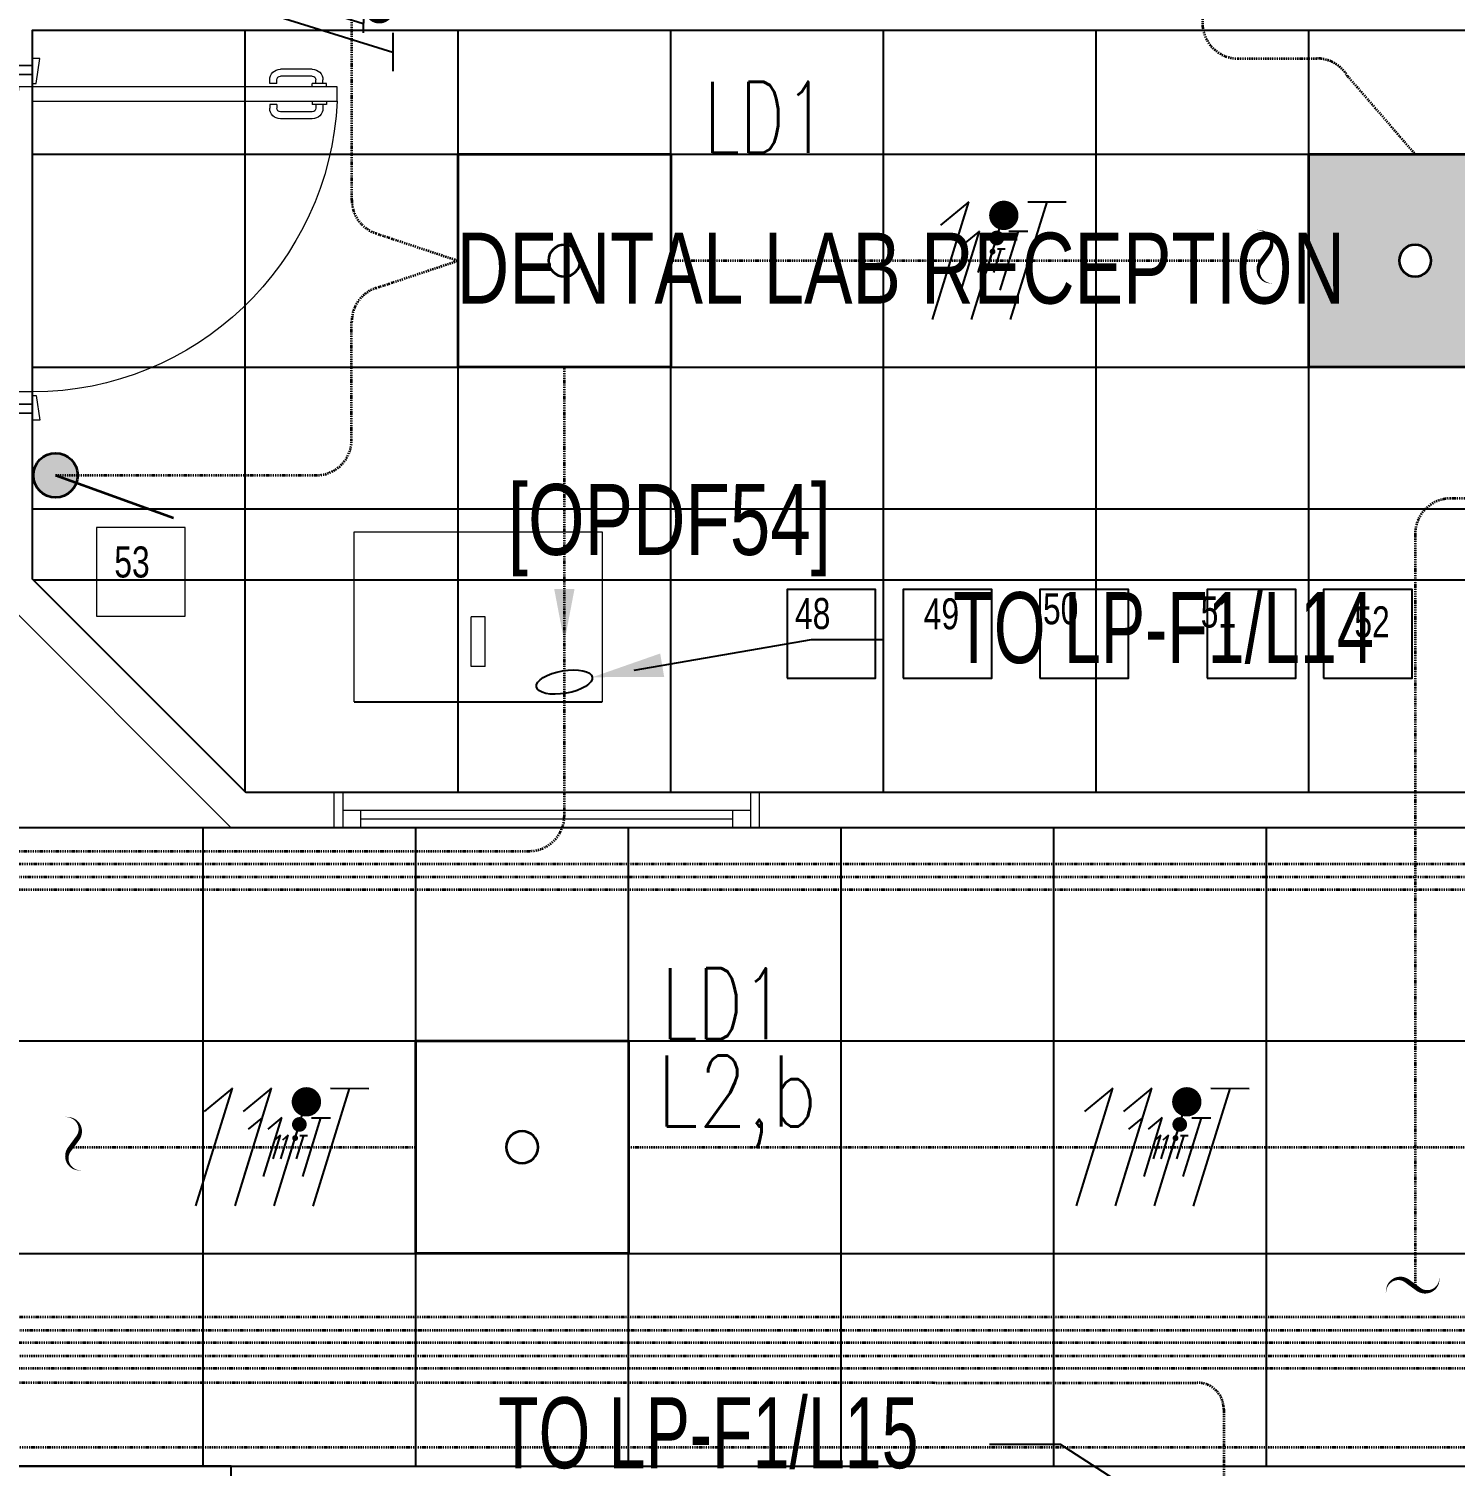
# Model space of a CAD drawing. Extents: x -12260 to 184725, y -29287 to 19916.
# Drawn here: x 25205 to 29229, y -2710 to 1344 of the extents above; entities that cross this region are included whole.
import ezdxf
from ezdxf import colors
from ezdxf.entities.mleader import LeaderData, LeaderLine
from ezdxf.enums import TextEntityAlignment as Align
from ezdxf.math import Vec2, Vec3

# ---------------------------------------------------------------- set-up
doc = ezdxf.new("R2010")
doc.units = 0
doc.header["$LTSCALE"] = 0.25
doc.linetypes.add('DASHDOT', pattern=[25.4, 12.7, -6.35, 0, -6.35])
for name, color, linetype, lineweight in [('01-First Floor-FUR$0$72_EGR_BASE_TEXT', 252, 'Continuous', 5), ('01-First Floor-FUR$0$72_EGR_EQP_TAG', 142, 'Continuous', 5), ('01-First Floor-FUR$0$Aluminum', 251, 'Continuous', 5), ('01-First Floor-FUR$0$LOADING', 253, 'Continuous', 5), ('01-First Floor-FUR$0$Walls', 251, 'Continuous', 5), ('01-First Floor-FUR$0$Wooden Joinery', 251, 'Continuous', 5), ('E-LITE-CIRC', 6, 'Continuous', 25), ('E-LITE-CIRC-NUMB', 6, 'Continuous', 25), ('E-LITE-CLNG', 150, 'Continuous', 35), ('E-LITE-CLNG-CNDT', 6, 'DASHDOT', 35), ('E-LITE-CLNG-CNDT @ 100', 6, 'DASHDOT', 35), ('E-LITE-CTRL', 6, 'Continuous', 25), ('E-LITE-IDEN', 6, 'Continuous', 25), ('E-LITE-SWCH @ 100', 3, 'Continuous', 35), ('E-LITE-TEXT', 6, 'Continuous', 25), ('E-POWR-WIRE', 6, 'Continuous', 25), ('E-POWR-WIRE @ 100', 6, 'Continuous', 25), ('E-POWR-WIRE @ 20', 6, 'Continuous', 25), ('E-POWR-WIRE @ 50', 6, 'Continuous', 25)]:
    doc.layers.add(name, color=color, linetype=linetype, lineweight=lineweight)
doc.layers.add('01-First Floor-FUR$0$FALSE CEILING', color=251, linetype='Continuous')
doc.layers.add('E-LIGHTING CONDUIT', color=6, linetype='Continuous')
doc.styles.add('01-First Floor-FUR$0$X3G_ENTITY_257CFD', font='swisscl.ttf', dxfattribs={"height": 200})
doc.styles.add('01-First Floor-FUR$0$X3G_ENTITY_9EC9', font='swisscl.ttf', dxfattribs={"height": 0.2})
doc.styles.add('01-First Floor-FUR$0$X3G_ENTITY_9F38', font='swisscl.ttf', dxfattribs={"height": 0.2})
doc.styles.add('DC_Elc_Romans', font='elc_romans.shx', dxfattribs={"width": 0.7})
doc.styles.add('DC_SIMPLEX', font='SIMPLEX.shx', dxfattribs={"width": 0.7})

# ---------------------------------------------------------------- blocks, each defined once
blk = doc.blocks.new('CD-CUT')
at = {"linetype": 'Continuous'}
blk.add_lwpolyline([(-30.4, 100, 0, 1.75, 0), (-13.9, 97.3, 1.75, 17.5, -0.545095), (15.4, 21.1, 17.5, 17.5, 0), (-15.4, -21.1, 17.5, 1.75, 0.545095), (13.9, -97.3, 1.75, 0, 0), (30.4, -100, 0, 0, 0)], format="xyseb", dxfattribs=at)
blk = doc.blocks.new('*U34')
blk.add_hatch(color=256).paths.add_polyline_path([(-0.625, 0.625, 1), (-0.625, -0.625, 1)])
blk.add_line((-0.625, 0), (-3.947, 1.2))
blk.add_circle((-0.625, 0), 0.625)
at = {"layer": 'E-LITE-CTRL', "style": 'DC_SIMPLEX', "width": 0.7, "flags": 8}
blk.add_attdef('CONTROL', (-26.627, -10.116), '', height=2, rotation=360, dxfattribs=at)
at = {"layer": 'E-LITE-IDEN', "style": 'DC_SIMPLEX', "width": 0.7, "flags": 8}
blk.add_attdef('TYPE', text='', height=2, rotation=360, dxfattribs=at).set_placement((-31.991, -10.116), align=Align.RIGHT)
blk = doc.blocks.new('*U17')
blk.add_hatch(color=256).paths.add_polyline_path([(-0.287, 0), (0, -1.5), (0.287, 0)])
blk = doc.blocks.new('DC_Arrow-ArrowEllipse')
at = {"color": 0}
blk.add_ellipse((0, 0), major_axis=(0.4, 0), ratio=0.4, dxfattribs=at)
at = {"color": 0, "ltscale": 0.5}
blk.add_solid([(-1.4, 0.167), (-0.4, 0), (-1.4, -0.167)], dxfattribs=at)
blk = doc.blocks.new('*U24')
blk.add_lwpolyline([(-300, 300), (-300, -300), (300, -300), (300, 300)], close=True)
blk.add_circle((0, 0), 45)
at = {"layer": 'E-LITE-CIRC-NUMB', "style": 'DC_SIMPLEX', "width": 0.7, "flags": 8}
blk.add_attdef('CIRCUIT', text='', height=200, rotation=0, dxfattribs=at).set_placement((-473.9, 300), align=Align.RIGHT)
at = {"layer": 'E-LITE-CTRL', "style": 'DC_SIMPLEX', "width": 0.7, "flags": 8}
blk.add_attdef('CONTROL', (1118.9, -935), '', height=200, rotation=360, dxfattribs=at)
at = {"layer": 'E-LITE-IDEN', "style": 'DC_SIMPLEX', "width": 0.7, "flags": 8}
blk.add_attdef('TYPE', (460.4, 457.6), '', height=200, rotation=360, dxfattribs=at)
blk = doc.blocks.new('*U236')
h = blk.add_hatch(color=254)
h.dxf.hatch_style = 1
h.paths.add_polyline_path([(-300, 300), (-300, -300), (300, -300), (300, 300)])
edge = h.paths.add_edge_path(flags=16)
edge.add_arc((0, 0), 45, 0, 360)
blk.add_lwpolyline([(-300, 300), (-300, -300), (300, -300), (300, 300)], close=True)
blk.add_circle((0, 0), 45)
at = {"layer": 'E-LITE-CIRC-NUMB', "style": 'DC_SIMPLEX', "width": 0.7, "flags": 8}
blk.add_attdef('CIRCUIT', text='', height=200, rotation=0, dxfattribs=at).set_placement((-473.9, 300), align=Align.RIGHT)
at = {"layer": 'E-LITE-CTRL', "style": 'DC_SIMPLEX', "width": 0.7, "flags": 8}
blk.add_attdef('CONTROL', (1118.9, -935), '', height=200, rotation=360, dxfattribs=at)
at = {"layer": 'E-LITE-IDEN', "style": 'DC_SIMPLEX', "width": 0.7, "flags": 8}
blk.add_attdef('TYPE', (460.4, 457.6), '', height=200, rotation=360, dxfattribs=at)
blk = doc.blocks.new('*U41')
for p, q in [((-2.719, -1.655), (-1.689, 1.665)), ((-1.689, 1.665), (-2.491, 1.006)), ((-1.617, -1.658), (-0.587, 1.663)), ((-0.587, 1.663), (-1.389, 1.004)), ((-0.515, -1.66), (0.515, 1.66)), ((0.587, -1.663), (1.617, 1.658)), ((1.078, 1.659), (2.157, 1.657))]:
    blk.add_line(p, q)
at = {"const_width": 0.414}
blk.add_lwpolyline([(0.19, 1.278, 1), (0.604, 1.277, 1)], format="xyb", close=True, dxfattribs=at)
blk = doc.blocks.new('*U699')
at = {"layer": 'E-POWR-WIRE @ 100', "xscale": 100, "yscale": 100, "zscale": 100}
blk.add_blockref('*U41', (25948.2, -1810, 0), dxfattribs=at)
at = {"layer": 'E-POWR-WIRE @ 20', "xscale": 20, "yscale": 20, "zscale": 20}
blk.add_blockref('*U41', (25948.2, -1810, 0), dxfattribs=at)
at = {"layer": 'E-POWR-WIRE @ 50', "xscale": 50, "yscale": 50, "zscale": 50}
blk.add_blockref('*U41', (25948.2, -1810, 0), dxfattribs=at)
blk = doc.blocks.new('*U700')
at = {"layer": 'E-POWR-WIRE @ 100', "xscale": 100, "yscale": 100, "zscale": 100}
blk.add_blockref('*U41', (28431.8, -1810, 0), dxfattribs=at)
at = {"layer": 'E-POWR-WIRE @ 20', "xscale": 20, "yscale": 20, "zscale": 20}
blk.add_blockref('*U41', (28431.8, -1810, 0), dxfattribs=at)
at = {"layer": 'E-POWR-WIRE @ 50', "xscale": 50, "yscale": 50, "zscale": 50}
blk.add_blockref('*U41', (28431.8, -1810, 0), dxfattribs=at)
blk = doc.blocks.new('*U43')
for p, q in [((-1.658, 1.617), (1.663, 0.587)), ((-1.66, 0.515), (1.66, -0.515)), ((-1.663, -0.587), (1.658, -1.617)), ((1.659, -1.078), (1.657, -2.157))]:
    blk.add_line(p, q)
at = {"const_width": 0.414}
blk.add_lwpolyline([(1.278, -0.19, 1), (1.277, -0.604, 1)], format="xyb", close=True, dxfattribs=at)
blk = doc.blocks.new('*U764')
at = {"layer": 'E-POWR-WIRE @ 100', "xscale": 100, "yscale": 100, "zscale": 100}
blk.add_blockref('*U43', (26065.6, 1440, -0.1), dxfattribs=at)
at = {"layer": 'E-POWR-WIRE @ 20', "xscale": 20, "yscale": 20, "zscale": 20}
blk.add_blockref('*U43', (26065.6, 1440, -0.1), dxfattribs=at)
at = {"layer": 'E-POWR-WIRE @ 50', "xscale": 50, "yscale": 50, "zscale": 50}
blk.add_blockref('*U43', (26065.6, 1440, -0.1), dxfattribs=at)
blk = doc.blocks.new('*U39')
for p, q in [((-1.617, -1.658), (-0.587, 1.663)), ((-0.587, 1.663), (-1.389, 1.004)), ((-0.515, -1.66), (0.515, 1.66)), ((0.587, -1.663), (1.617, 1.658)), ((1.078, 1.659), (2.157, 1.657))]:
    blk.add_line(p, q)
at = {"const_width": 0.414}
blk.add_lwpolyline([(0.19, 1.278, 1), (0.604, 1.277, 1)], format="xyb", close=True, dxfattribs=at)
blk = doc.blocks.new('*U898')
at = {"layer": 'E-POWR-WIRE @ 100', "xscale": 100, "yscale": 100, "zscale": 100}
blk.add_blockref('*U39', (27915.6, 690), dxfattribs=at)
at = {"layer": 'E-POWR-WIRE @ 20', "xscale": 20, "yscale": 20, "zscale": 20}
blk.add_blockref('*U39', (27915.6, 690), dxfattribs=at)
at = {"layer": 'E-POWR-WIRE @ 50', "xscale": 50, "yscale": 50, "zscale": 50}
blk.add_blockref('*U39', (27915.6, 690), dxfattribs=at)
blk = doc.blocks.new('01-First Floor-FUR$0$A$C72370EFE')
at = {"layer": '01-First Floor-FUR$0$Wooden Joinery'}
for p, q in [((-0.01, -0.04), (-0.02, -0.04)), ((-0.01, -0.03), (-0.01, -0.07)), ((0, -0.03), (-0.01, -0.03)), ((0.04, -0.03), (0.05, -0.03)), ((0.05, -0.03), (0.05, -0.07)), ((0.05, -0.04), (0.06, -0.04)), ((-0.05, -0.07), (-0.05, -0.16)), ((-0.03, -0.07), (-0.03, -0.16)), ((-0.01, -0.06), (-0.02, -0.06)), ((0, -0.07), (-0.01, -0.07)), ((0.04, -0.07), (0.05, -0.07)), ((0.05, -0.06), (0.06, -0.06)), ((0.07, -0.07), (0.07, -0.16)), ((0.09, -0.07), (0.09, -0.16)), ((-0.01, -0.17), (-0.02, -0.17)), ((-0.01, -0.19), (-0.02, -0.19)), ((-0.01, -0.17), (-0.01, -0.19)), ((0.05, -0.17), (0.06, -0.17)), ((0.05, -0.17), (0.05, -0.19)), ((0.05, -0.19), (0.06, -0.19))]:
    blk.add_line(p, q, dxfattribs=at)
for centre, radius, start, end in [((-0.02, -0.07), 0.03, 90, 180), ((0.06, -0.07), 0.03, 0, 90), ((-0.02, -0.07), 0.01, 90, 180), ((0.06, -0.07), 0.01, 0, 90), ((-0.02, -0.16), 0.03, 180, 270), ((-0.02, -0.16), 0.01, 180, 270), ((0.06, -0.16), 0.01, 270, 0), ((0.06, -0.16), 0.03, 270, 0)]:
    blk.add_arc(centre, radius, start, end, dxfattribs=at)
blk = doc.blocks.new('01-First Floor-FUR$0$A$C5DAD61B4')
at = {"layer": '01-First Floor-FUR$0$Wooden Joinery'}
for points in [[(80, 959.1), (80, 969.1), (10, 979.1), (10, 959.1)], [(940, 959.1), (940, 969.1), (1010, 979.1), (1010, 959.1)], [(70, 859.1), (70, 849.1), (0, 839.1), (0, 859.1)], [(120, 859.1), (120, 0), (80, 0), (80, 859.1)], [(950, 859.1), (950, 849.1), (1020, 839.1), (1020, 859.1)]]:
    blk.add_lwpolyline(points, close=True, dxfattribs=at)
for points in [[(45, 859.1), (45, 959.1), (20, 959.1), (20, 859.1), (45, 859.1)], [(45, 859.1), (80, 859.1), (80, 899.1), (90, 899.1), (90, 959.1), (45, 959.1), (45, 859.1)], [(975, 859.1), (940, 859.1), (940, 899.1), (930, 899.1), (930, 959.1), (975, 959.1), (975, 859.1)], [(975, 859.1), (975, 959.1), (1000, 959.1), (1000, 859.1), (975, 859.1)]]:
    blk.add_lwpolyline(points, dxfattribs=at)
blk.add_arc((80, 859.1), 860, 272.666, 0, dxfattribs=at)
at = {"layer": '01-First Floor-FUR$0$Wooden Joinery', "xscale": 999.9999999998854, "yscale": 999.9999999998854, "zscale": 999.9999999998854, "rotation": 180}
blk.add_blockref('01-First Floor-FUR$0$A$C72370EFE', (120, 0), dxfattribs=at)
blk = doc.blocks.new('01-First Floor-FUR$0$3-Wall-hung vitreous china basin -  Khroma - 327651xx0 - 327651000 White-4272088-4-Second Floor Level')
at = {"layer": '01-First Floor-FUR$0$LOADING'}
for p, q in [((475, 489.5), (-225, 489.5)), ((-225, 489.5), (-225, 10)), ((475, 10), (475, 489.5)), ((105, 250), (145, 250)), ((105, 110), (105, 250)), ((145, 110), (145, 250)), ((105, 110), (145, 110))]:
    blk.add_line(p, q, dxfattribs=at)
blk = doc.blocks.new('01-First Floor-FUR$0$A$C37be4daf')
at = {"layer": '01-First Floor-FUR$0$Aluminum'}
for p, q in [((1416, 598.2), (216, 598.2)), ((241, 498.2), (241, 598.2)), ((291, 548.2), (291, 598.2)), ((291, 573.2), (1341, 573.2)), ((1341, 548.2), (1341, 598.2)), ((1391, 498.2), (1391, 598.2)), ((1391, 548.2), (241, 548.2)), ((1416, 498.2), (216, 498.2))]:
    blk.add_line(p, q, dxfattribs=at)
at = {"layer": '01-First Floor-FUR$0$Walls'}
for p, q in [((216, 498.2), (216, 598.2)), ((1416, 498.2), (1416, 598.2))]:
    blk.add_line(p, q, dxfattribs=at)
blk = doc.blocks.new('01-First Floor-FUR')
at = {"layer": '01-First Floor-FUR$0$FALSE CEILING', "linetype": 'Continuous'}
for p, q in [((25815.6, -808.1), (25815.6, 1340)), ((26415.6, -810), (26415.6, 1340)), ((27015.6, -810), (27015.6, 1340)), ((27615.6, -810), (27615.6, 1340)), ((28215.6, -810), (28215.6, 1340)), ((28815.6, -810), (28815.6, 1340)), ((25215.6, 990), (32976, 990)), ((25215.6, 390), (32976, 390)), ((25217.4, -210), (32976, -210)), ((25696.4, -2710), (25696.4, -910)), ((26296.4, -2710), (26296.4, -910)), ((26896.4, -2710), (26896.4, -910)), ((27496.4, -2710), (27496.4, -910)), ((28096.4, -2710), (28096.4, -910)), ((28696.4, -2710), (28696.4, -910)), ((8296.4, -1510), (48976, -1510)), ((8296.4, -2110), (48976, -2110))]:
    blk.add_line(p, q, dxfattribs=at)
at = {"layer": '01-First Floor-FUR$0$FALSE CEILING'}
for p, q in [((25215.6, -10, -0.1), (32176, -10, -0.1)), ((26122.4, -554.1, -0.2), (26822.4, -554.1, -0.2))]:
    blk.add_line(p, q, dxfattribs=at)
for points in [[(25817.4, -810), (25215.6, -208.1), (25215.6, 1340), (32976, 1340), (32976, -810), (25817.4, -810)], [(48976, -910), (8296.4, -910), (8296.4, -2710), (48976, -2710), (48976, -910)]]:
    blk.add_lwpolyline(points, dxfattribs=at)
at = {"layer": '01-First Floor-FUR$0$FALSE CEILING', "elevation": -0.2}
for points in [[(27343.7, -487), (27593.7, -487), (27593.7, -237), (27343.7, -237)], [(27671.5, -487), (27921.5, -487), (27921.5, -237), (27671.5, -237)], [(28056.6, -487), (28306.6, -487), (28306.6, -237), (28056.6, -237)], [(28529.2, -487), (28779.2, -487), (28779.2, -237), (28529.2, -237)], [(28857, -487), (29107, -487), (29107, -237), (28857, -237)]]:
    blk.add_lwpolyline(points, close=True, dxfattribs=at)
at = {"layer": '01-First Floor-FUR$0$FALSE CEILING'}
blk.add_lwpolyline([(23976, -12830), (25776, -12830), (25776, -2710), (23976, -2710)], close=True, dxfattribs=at)
at = {"layer": '01-First Floor-FUR$0$LOADING'}
for p, q in [((25215.6, -10, -0.1), (32176, -10, -0.1)), ((26122.4, -554.1, -0.2), (26822.4, -554.1, -0.2))]:
    blk.add_line(p, q, dxfattribs=at)
at = {"layer": '01-First Floor-FUR$0$LOADING', "elevation": -0.2}
for points in [[(25396.2, -312.8), (25646.2, -312.8), (25646.2, -62.8), (25396.2, -62.8)], [(27343.7, -487), (27593.7, -487), (27593.7, -237), (27343.7, -237)], [(27671.5, -487), (27921.5, -487), (27921.5, -237), (27671.5, -237)], [(28056.6, -487), (28306.6, -487), (28306.6, -237), (28056.6, -237)], [(28529.2, -487), (28779.2, -487), (28779.2, -237), (28529.2, -237)], [(28857, -487), (29107, -487), (29107, -237), (28857, -237)]]:
    blk.add_lwpolyline(points, close=True, dxfattribs=at)
at = {"layer": '01-First Floor-FUR$0$Walls'}
for p, q in [((25215.6, 1240), (25215.6, 1340)), ((25215.6, 1340), (32976, 1340)), ((25215.6, 1240), (25115.6, 1240)), ((25215.6, 260), (25115.6, 260)), ((25215.6, -208.1), (25215.6, 260)), ((25215.6, -208.1), (25817.4, -810)), ((25115.6, -249.6), (25776, -910)), ((32976, -810), (25817.4, -810)), ((33076, -910), (25776, -910)), ((25776, -2710), (25776, -5730)), ((25776, -2710), (33076, -2710))]:
    blk.add_line(p, q, dxfattribs=at)
at = {"rotation": 180}
blk.add_blockref('01-First Floor-FUR$0$A$C37be4daf', (27481.4, -311.8), dxfattribs=at)
at = {"layer": '01-First Floor-FUR$0$LOADING', "xscale": -1}
blk.add_blockref('01-First Floor-FUR$0$3-Wall-hung vitreous china basin -  Khroma - 327651xx0 - 327651000 White-4272088-4-Second Floor Level', (26597.4, -564.1, -0.2), dxfattribs=at)
at = {"layer": '01-First Floor-FUR$0$Wooden Joinery', "xscale": -1, "rotation": 90}
blk.add_blockref('01-First Floor-FUR$0$A$C5DAD61B4', (26074.6, 1260), dxfattribs=at)
at = {"layer": '01-First Floor-FUR$0$72_EGR_BASE_TEXT', "char_height": 200, "attachment_point": 2}
for s, insert, style in [('DENTAL LAB RECEPTION', (27665, 768.9, 0), '01-First Floor-FUR$0$X3G_ENTITY_9EC9'), ('[OPDF54]', (27011.8, 60.1), '01-First Floor-FUR$0$X3G_ENTITY_9F38')]:
    blk.add_mtext(s, dxfattribs=dict(at, insert=insert, style=style))
at = {"layer": '01-First Floor-FUR$0$72_EGR_EQP_TAG', "char_height": 87.47, "attachment_point": 2, "style": '01-First Floor-FUR$0$X3G_ENTITY_257CFD'}
for s, insert in [('53', (25495.9, -116, -0.1)), ('48', (27416.2, -261.4, -0.1)), ('49', (27779.3, -262.2, -0.1)), ('50', (28115.7, -247.9, -0.1)), ('51', (28560.6, -257.1, -0.1)), ('52', (28994.1, -284.8, -0.1))]:
    blk.add_mtext(s, dxfattribs=dict(at, insert=insert))

msp = doc.modelspace()

# ---------------------------------------------------------------- linework, layer by layer
at = {"layer": 'E-LITE-CLNG-CNDT', "elevation": 0}
for points in [[(7701.8, 2768.9), (7701.8, -2371, 0.414214), (7801.8, -2471), (28501, -2474.4, -0.414214), (28576, -2549.4), (28576, -3813.4)], [(32176, -3210), (32176, -2509.7, 0.414214), (32101, -2434.7), (7838.1, -2434.7, -0.414214), (7738.1, -2334.7), (7738.1, 2768.9)], [(7774.3, 2768.9), (7774.3, -2298.4, 0.414214), (7874.3, -2398.4), (35396.7, -2398.4, -0.414214), (35471.7, -2473.4), (35471.7, -5282.7, 0.24862), (35515.6, -5365.5), (35876, -5610)], [(41875.9, -3100.1), (41875.9, -2437.2, 0.414214), (41800.9, -2362.2), (7910.6, -2362.2, -0.414214), (7810.6, -2262.2), (7810.6, 2768.9)], [(7846.9, 2768.9), (7846.9, -2225.9, 0.414214), (7946.9, -2325.9), (48000.9, -2325.9, -0.414214), (48075.9, -2400.9), (48075.9, -3100.1)], [(7992, 2768.9), (7992, -983.9, 0.414214), (8092, -1083.9), (33816.7, -1083.9, -0.102422), (33856.4, -1092.2), (33921.3, -1120.2)], [(8028.3, 2768.9), (8028.3, -947.7, 0.414214), (8128.3, -1047.7), (42673.7, -1047.7, 0.413345), (42773.7, -947.9), (42775.9, -209.9)], [(8064.6, 2768.9), (8064.6, -911.4, 0.414214), (8164.6, -1011.4), (36175.8, -1011.4, 0.414214), (36275.8, -911.4), (36275.8, -209.9)], [(8100.9, 2768.9), (8100.9, -875.1, 0.414214), (8200.9, -975.1), (26615.6, -975.1, 0.414214), (26715.6, -875.1), (26715.6, 390)]]:
    msp.add_lwpolyline(points, format="xyb", dxfattribs=at)
at = {"layer": 'E-LITE-CLNG-CNDT'}
for points in [[(26115.6, 2040), (26115.6, 862.1, 0.322831), (26183.9, 767.2), (26415.6, 690)], [(25280.4, 84.6), (26015.6, 84.6, 0.414214), (26115.6, 184.6), (26115.6, 517.9, -0.322831), (26183.9, 612.8), (26415.6, 690)]]:
    msp.add_lwpolyline(points, format="xyb", dxfattribs=at)
at = {"layer": 'E-LITE-CLNG-CNDT', "color": 1}
for points in [[(32032.6, 2040), (32032.6, 119.2, -0.414214), (31932.6, 19.2), (29215.6, 19.2, 0.414214), (29115.6, -80.8), (29115.6, -2204)], [(28515.6, 1926.7), (28515.6, 1360.2, 0.414214), (28615.6, 1260.2), (28838.6, 1260.2, -0.267949), (28925.2, 1210.2), (29115.6, 990)], [(40375.8, -2417.5), (40375.8, -2557.2, -0.414214), (40275.8, -2657.2), (24106.5, -2657.2, 0.414214), (24006.5, -2757.2), (24006.5, -4218.7), (23938.9, -4218.7)]]:
    msp.add_lwpolyline(points, format="xyb", dxfattribs=at)
at = {"layer": 'E-LITE-CLNG-CNDT'}
msp.add_lwpolyline([(27015.6, 690), (28683.8, 690)], dxfattribs=at)
at = {"layer": 'E-LITE-CLNG-CNDT', "elevation": 0}
for points in [[(25324.2, -1810), (26296.4, -1810)], [(26896.4, -1810), (29296.4, -1810)]]:
    msp.add_lwpolyline(points, dxfattribs=at)
at = {"layer": 'E-LITE-CLNG-CNDT', "color": 1, "elevation": 0}
msp.add_lwpolyline([(32596.4, -2110), (32596.4, -2189.6, -0.414214), (32496.4, -2289.6), (24997, -2289.6, -0.414214), (24922, -2214.6), (24922, -2128.1, 0.161846), (24907.1, -2083.2), (24796.4, -1960)], format="xyb", dxfattribs=at)

# ---------------------------------------------------------------- block references
at = {"layer": 'E-LIGHTING CONDUIT', "xscale": 0.762, "yscale": 0.762, "zscale": 0.762}
for p, rotation in [((28691.9, 701.1), 180), ((29109, -2199.2), 270)]:
    msp.add_blockref('CD-CUT', p, dxfattribs=dict(at, rotation=rotation))
msp.add_blockref('CD-CUT', (25331.1, -1800.5, 0), dxfattribs=at)
at = {"layer": 'E-LITE-CLNG'}
ref = msp.add_blockref('*U24', (26715.6, 690), dxfattribs=dict(at, xscale=-1))
ref.add_attrib('TYPE', 'LD1', (27109.1, 994.5), dxfattribs={"layer": 'E-LITE-IDEN', "height": 200, "rotation": 0, "style": 'DC_SIMPLEX', "width": 0.7, "flags": 8})
ref = msp.add_blockref('*U236', (29115.6, 690), dxfattribs=dict(at, xscale=-1))
ref.add_attrib('TYPE', 'LD1', (29509.1, 994.5), dxfattribs={"layer": 'E-LITE-IDEN', "height": 200, "rotation": 0, "style": 'DC_SIMPLEX', "width": 0.7, "flags": 8})
ref = msp.add_blockref('*U24', (26596.4, -1810, 0), dxfattribs=dict(at, xscale=-1))
ref.add_attrib('TYPE', 'LD1', (26989.9, -1505.5, 0), dxfattribs={"layer": 'E-LITE-IDEN', "height": 200, "rotation": 0, "style": 'DC_SIMPLEX', "width": 0.7, "flags": 8})
at = {"layer": 'E-LITE-CLNG-CNDT'}
msp.add_blockref('01-First Floor-FUR', (0, 0), dxfattribs=at)
at = {"layer": 'E-LITE-CLNG-CNDT @ 100', "xscale": -100, "yscale": 100, "zscale": 100}
msp.add_blockref('*U17', (26715.6, -235.8, 0), dxfattribs=at)
at = {"layer": 'E-LITE-SWCH @ 100', "xscale": 100, "yscale": 100, "zscale": 100, "rotation": 180}
msp.add_blockref('*U34', (25217.9, 84.6), dxfattribs=at)
at = {"layer": 'E-POWR-WIRE'}
for name in ['*U764', '*U898', '*U699', '*U700']:
    msp.add_blockref(name, (0, 0), dxfattribs=at)

# ---------------------------------------------------------------- texts
at = {"layer": 'E-LITE-CIRC', "style": 'DC_SIMPLEX', "width": 0.8}
msp.add_text('L2,b', height=200, rotation=0, dxfattribs=at).set_placement((26977.2, -1752, 0))

# ---------------------------------------------------------------- leaders
at = {"layer": 'E-LITE-TEXT'}
ml = msp.add_multileader_mtext('Standard', dxfattribs=at)
ml.set_content('TO LP-F1/L14', color=256, style='DC_Elc_Romans')
ml.set_leader_properties(color=45)
ml.set_arrow_properties(name='DC_Arrow-ArrowEllipse')
ml.build(insert=Vec2(0, 0))
ml.multileader.update_dxf_attribs({"dogleg_length": 2, "arrow_head_size": 200, "scale": 100})
ctx = ml.context
ctx.base_point, ctx.scale, ctx.char_height, ctx.arrow_head_size, ctx.landing_gap_size, ctx.plane_origin = Vec3(27612.9, -378.2), 100, 200, 200, 200, Vec3(18495.7, 2024.4)
notes = []
notes.append((ctx, [(0, (1, 1, 0), (27412.9, -378.2), (1, 0), 200, [(0, [(26715.6, -498.4)], 0, [])])]))
ctx.mtext.insert, ctx.mtext.flow_direction = Vec3(27812.9, -244.9), 5
ml = msp.add_multileader_mtext('Standard', dxfattribs=at)
ml.set_content('TO LP-F1/L15', color=256, style='DC_Elc_Romans')
ml.set_leader_properties(color=45)
ml.set_arrow_properties(name='DC_Arrow-ArrowEllipse')
ml.build(insert=Vec2(0, 0))
ml.multileader.update_dxf_attribs({"dogleg_length": 2, "arrow_head_size": 200, "scale": 100})
ctx = ml.context
ctx.base_point, ctx.scale, ctx.char_height, ctx.arrow_head_size, ctx.landing_gap_size, ctx.plane_origin = Vec3(26008.2, -2648.9, -0.1), 100, 200, 200, 200, Vec3(18453, -1144.6, -0.1)
ctx.text_align_type = 2
notes.append((ctx, [(1, (1, 1, 0), (28114.9, -2648.9, -0.1), (-1, 0), 200, [(0, [(28583.4, -2949.7, -0.1)], 0, [])])]))
ctx.mtext.insert, ctx.mtext.alignment, ctx.mtext.flow_direction = Vec3(27714.9, -2515.5, -0.1), 3, 5
for ctx, leaders in notes:
    for number, flags, end, landing, length, lines in leaders:
        leader = LeaderData()
        leader.index, (leader.has_last_leader_line, leader.has_dogleg_vector, leader.attachment_direction) = number, flags
        leader.last_leader_point, leader.dogleg_vector, leader.dogleg_length = Vec3(end), Vec3(landing), length
        for number, points, colour, breaks in lines:
            line = LeaderLine()
            line.index, line.vertices, line.color, line.breaks = number, Vec3.list(points), colors.encode_raw_color(colour), breaks
            leader.lines.append(line)
        ctx.leaders.append(leader)

doc.saveas('drawing.dxf')
